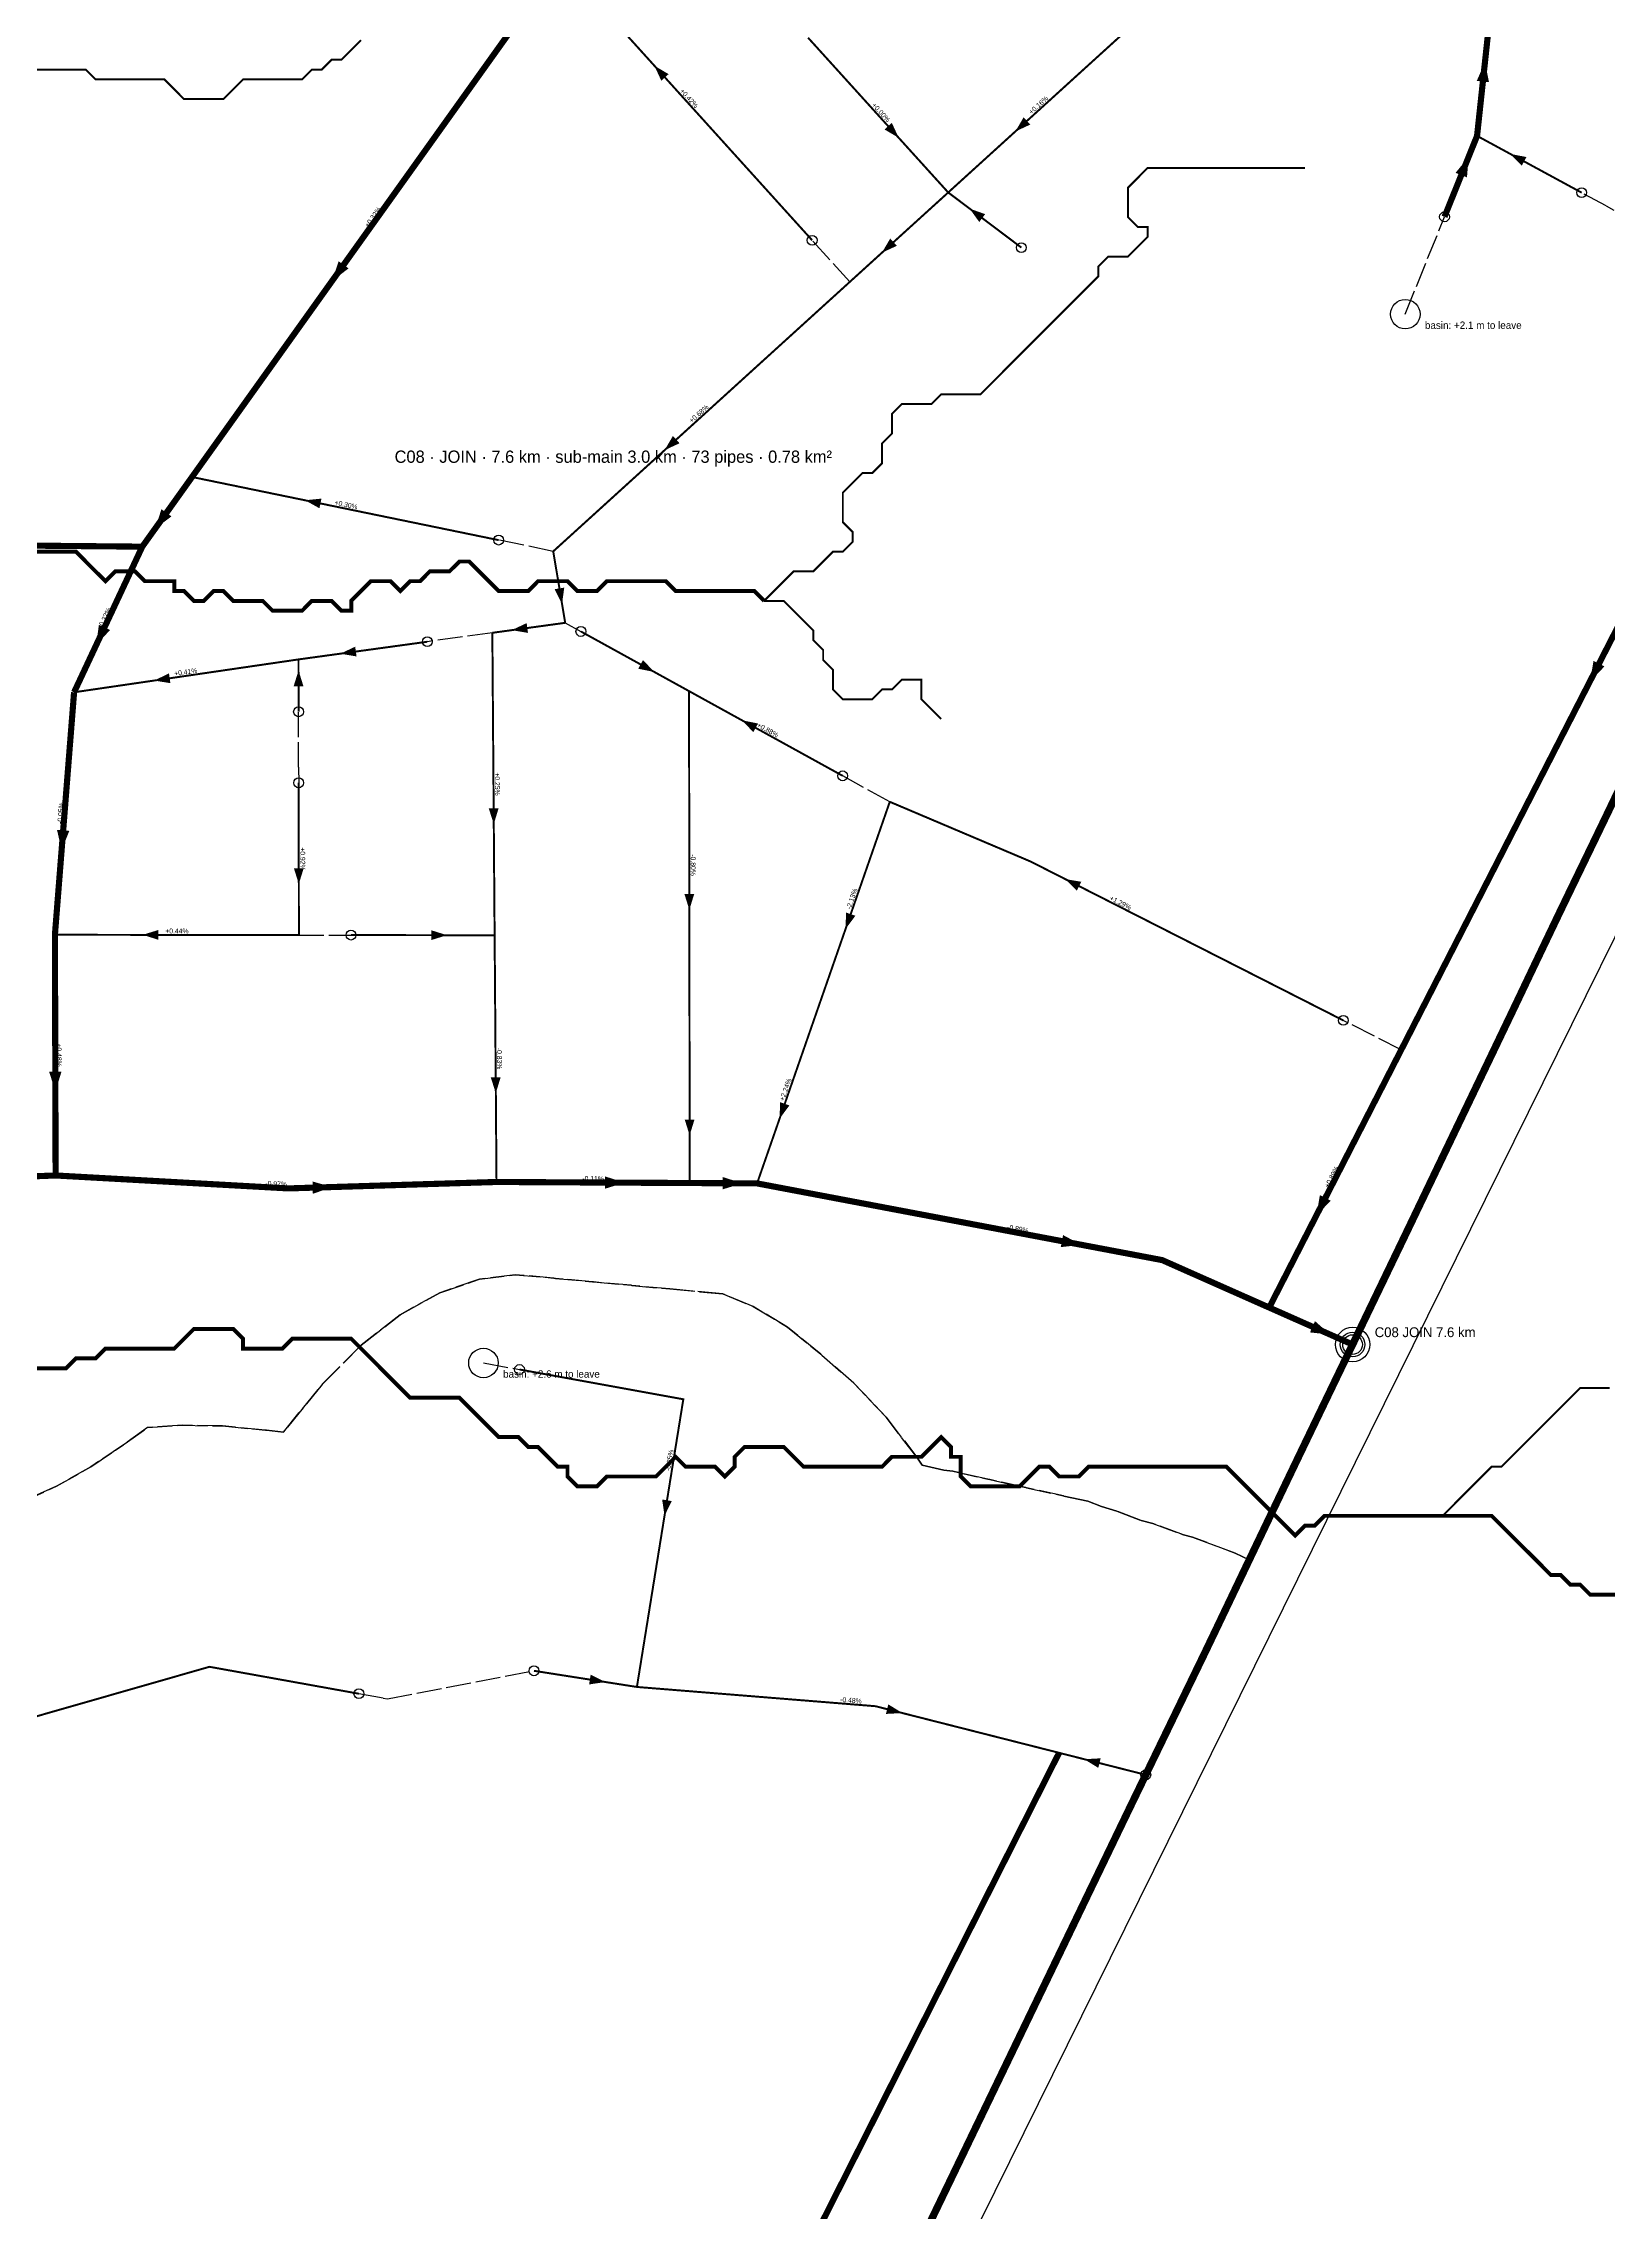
# Model space of a CAD drawing. Header units: metres. Extents: x 442821 to 452274, y 2561971 to 2571293.
# Drawn here: x 446246 to 446883, y 2564852 to 2565735 of the extents above; entities that cross this region are included whole.
import ezdxf
from ezdxf.enums import TextEntityAlignment as Align

# ---------------------------------------------------------------- set-up
doc = ezdxf.new("R2010")
doc.units = ezdxf.units.M
doc.header["$LTSCALE"] = 8
doc.linetypes.add('DASHDOT', pattern=[3.556, 2.54, -0.508, 0, -0.508])
doc.linetypes.add('DASHED', pattern=[1.524, 1.27, -0.254])
for name, color, linetype in [('A_ARROWS', 7, 'Continuous'), ('A_BASINS', 1, 'Continuous'), ('A_BRANCH', 7, 'Continuous'), ('A_BUILT_2006', 252, 'Continuous'), ('A_CATCH_LABEL', 7, 'Continuous'), ('A_CATCHMENTS', 7, 'Continuous'), ('A_ENVELOPE', 3, 'Continuous'), ('A_GRADIENT', 8, 'Continuous'), ('A_HEAD_GAP', 8, 'Continuous'), ('A_HEADS', 8, 'Continuous'), ('A_JOIN_LINK', 6, 'Continuous'), ('A_LATERAL', 7, 'Continuous'), ('A_MAIN_PIPE', 5, 'Continuous'), ('A_OUTLET_LABEL', 7, 'Continuous'), ('A_OUTLETS', 7, 'Continuous'), ('A_STREAMS', 5, 'Continuous'), ('A_SUBMAIN', 7, 'Continuous')]:
    doc.layers.add(name, color=color, linetype=linetype)

msp = doc.modelspace()

# ---------------------------------------------------------------- linework, layer by layer
at = {"layer": 'A_ARROWS', "color": 1}
for points in [[(446494.75, 2565725.45), (446500.53, 2565722.04), (446497.56, 2565719.36)], [(446832.71, 2565726.99), (446834.35, 2565718.77), (446829.38, 2565719.3)], [(446594.18, 2565696.13), (446588.4, 2565699.53), (446591.36, 2565702.21)], [(446641.61, 2565698.71), (446645, 2565704.49), (446647.69, 2565701.53)], [(446826.06, 2565688.4), (446825.38, 2565680.05), (446820.75, 2565681.91)], [(446843, 2565689.6), (446849.58, 2565688.31), (446847.67, 2565684.79)], [(446623.02, 2565667.35), (446629.33, 2565665.09), (446626.93, 2565661.9)], [(446587.32, 2565649.4), (446590.71, 2565655.18), (446593.4, 2565652.22)], [(446363.64, 2565637.97), (446366.25, 2565645.93), (446370.32, 2565643.03)], [(446498.89, 2565569.09), (446502.29, 2565574.88), (446504.98, 2565571.91)], [(446291.56, 2565537.11), (446294.18, 2565545.08), (446298.25, 2565542.17)], [(446352.61, 2565548.72), (446359.28, 2565549.39), (446358.47, 2565545.47)], [(446457.17, 2565506.56), (446454.14, 2565512.54), (446458.08, 2565513.2)], [(446436.7, 2565495.9), (446442.77, 2565498.75), (446443.32, 2565494.78)], [(446267.6, 2565489.79), (446268.73, 2565498.09), (446273.26, 2565495.97)], [(446366.95, 2565486.32), (446373.01, 2565489.17), (446373.56, 2565485.21)], [(446494.75, 2565478.88), (446488.18, 2565480.21), (446490.11, 2565483.72)], [(446875.46, 2565475.14), (446876.88, 2565483.4), (446881.33, 2565481.12)], [(446291.19, 2565475.39), (446297.24, 2565478.3), (446297.82, 2565474.34)], [(446349.95, 2565479.47), (446351.96, 2565473.08), (446347.96, 2565473.07)], [(446530.36, 2565459.25), (446536.93, 2565457.91), (446535, 2565454.41)], [(446429.4, 2565417.01), (446427.35, 2565423.4), (446431.35, 2565423.43)], [(446253.55, 2565406.47), (446251.69, 2565414.64), (446256.68, 2565414.25)], [(446350.07, 2565392.66), (446348.06, 2565399.06), (446352.06, 2565399.06)], [(446661.85, 2565394.67), (446668.47, 2565393.56), (446666.65, 2565389.99)], [(446508.97, 2565382.19), (446506.96, 2565388.59), (446510.96, 2565388.6)], [(446572.52, 2565374.33), (446572.74, 2565381.04), (446576.52, 2565379.72)], [(446286.54, 2565371.97), (446292.94, 2565373.96), (446292.93, 2565369.96)], [(446410.35, 2565371.83), (446403.95, 2565369.84), (446403.96, 2565373.84)], [(446251.01, 2565308.26), (446248.49, 2565316.26), (446253.49, 2565316.27)], [(446430.23, 2565307.6), (446428.18, 2565313.98), (446432.18, 2565314.01)], [(446509.09, 2565290.45), (446507.08, 2565296.85), (446511.08, 2565296.86)], [(446545.69, 2565297.2), (446545.9, 2565303.91), (446549.68, 2565302.59)], [(446363.7, 2565269.39), (446355.78, 2565266.65), (446355.63, 2565271.65)], [(446482.67, 2565271.17), (446474.66, 2565268.72), (446474.69, 2565273.72)], [(446530.56, 2565270.92), (446522.55, 2565268.46), (446522.58, 2565273.46)], [(446764.12, 2565257.86), (446765.54, 2565266.12), (446769.99, 2565263.84)], [(446668.42, 2565245.92), (446660.1, 2565244.95), (446661.03, 2565249.86)], [(446769.84, 2565209.34), (446761.51, 2565210.29), (446763.54, 2565214.86)]]:
    msp.add_solid(points, dxfattribs=at)
at = {"layer": 'A_ARROWS', "color": 2}
for points in [[(446498.87, 2565135.68), (446497.91, 2565142.31), (446501.86, 2565141.68)], [(446474.83, 2565068.08), (446468.19, 2565067.1), (446468.81, 2565071.05)], [(446595.66, 2565055.46), (446588.96, 2565055.1), (446589.95, 2565058.98)], [(446669.65, 2565036.68), (446676.34, 2565037.05), (446675.36, 2565033.17)]]:
    msp.add_solid(points, dxfattribs=at)
at = {"layer": 'A_BASINS', "color": 1}
for centre in [(446800.27, 2565624.42), (446425.18, 2565197.86)]:
    msp.add_circle(centre, 6, dxfattribs=at)
at = {"layer": 'A_BRANCH', "color": 1, "linetype": 'DASHED', "const_width": 0.8}
for points in [[(446558.95, 2565654.46), (446456.43, 2565767.83)], [(446557.27, 2565736.86), (446614.3, 2565673.91)], [(446431.38, 2565532.51), (446306.62, 2565558.18)], [(446464.84, 2565495.36), (446508.85, 2565471.1)], [(446371.27, 2565371.87), (446429.74, 2565371.81)]]:
    msp.add_lwpolyline(points, dxfattribs=at)
at = {"layer": 'A_BRANCH', "color": 1, "const_width": 0.8}
for points in [[(446872.04, 2565673.84), (446829.49, 2565696.93)], [(446402.35, 2565491.18), (446349.94, 2565483.99)], [(446349.97, 2565462.7), (446349.94, 2565483.99)], [(446571.37, 2565436.64), (446508.85, 2565471.1)], [(446775.04, 2565337.18), (446647.86, 2565401.78), (446590.53, 2565426.08)]]:
    msp.add_lwpolyline(points, dxfattribs=at)
at = {"layer": 'A_BRANCH', "color": 2, "const_width": 0.8}
msp.add_lwpolyline([(446374.52, 2565063.32), (446313.71, 2565074.27), (446212.77, 2565045.37), (446007.01, 2565015.96)], dxfattribs=at)
at = {"layer": 'A_BUILT_2006', "color": 252}
msp.add_lwpolyline([(444423.44, 2563343.22), (444431.48, 2563355.29), (444572.94, 2563267.78), (444295.21, 2562786.94), (444363.08, 2562577.11), (444377.7, 2562576.48), (444569.24, 2562603.97), (444800.07, 2562694.29), (445148.67, 2563361.17), (445469.39, 2563197.45), (445714.59, 2563159.34), (445807.53, 2563389.68), (445994.14, 2563715.01), (446180.57, 2564037.67), (446320.8, 2564284.9), (446551.38, 2564695.06), (447061.57, 2565726.9)], dxfattribs=at)
at = {"layer": 'A_CATCHMENTS', "color": 1, "linetype": 'DASHED'}
msp.add_lwpolyline([(446888.33, 2565433.42), (446882.74, 2565421.75), (446877.69, 2565411.28), (446872.35, 2565400.24), (446867.01, 2565389.21), (446864.88, 2565384.78), (446862.83, 2565380.54), (446856.42, 2565367.14), (446851.14, 2565356.08), (446845.55, 2565344.35), (446844.11, 2565341.33), (446840.57, 2565333.94), (446835.27, 2565322.87), (446829.96, 2565311.81), (446826.3, 2565304.19), (446819.36, 2565289.71), (446814.06, 2565278.65), (446808.73, 2565267.53), (446803.46, 2565256.53), (446798.15, 2565245.47), (446795.72, 2565240.42), (446792.83, 2565234.42), (446791.48, 2565231.6), (446788.82, 2565226.09), (446782.2, 2565212.32), (446778.84, 2565205.35), (446776.87, 2565201.27), (446775.89, 2565199.22), (446771.84, 2565190.82), (446770.57, 2565188.18), (446766.23, 2565179.17), (446760.92, 2565168.13), (446755.61, 2565157.08), (446752.64, 2565150.89), (446749.07, 2565143.42), (446745.03, 2565134.98), (446739.74, 2565123.92), (446736.82, 2565117.81), (446731.11, 2565120.55), (446713.66, 2565126.98), (446710.07, 2565127.93), (446697.55, 2565132.51), (446692.81, 2565133.84), (446682.97, 2565137.59), (446676.67, 2565139.45), (446671.15, 2565141.57), (446661.39, 2565143.71), (446661.22, 2565143.76), (446646.2, 2565147.09), (446645.89, 2565147.13), (446631.17, 2565150.43), (446630.39, 2565150.55), (446616.14, 2565153.78), (446612.57, 2565154.3), (446603.68, 2565156.34), (446601.58, 2565159.53), (446588.99, 2565175.75), (446575.96, 2565189.67), (446562.92, 2565200.95), (446562.52, 2565201.36), (446548.94, 2565212.38), (446534.89, 2565220.87), (446522.58, 2565225.92), (446501.03, 2565227.94), (446501.02, 2565227.94), (446485.52, 2565229.36), (446485.31, 2565229.42), (446470, 2565230.78), (446469.59, 2565230.9), (446454.48, 2565232.2), (446453.88, 2565232.38), (446438.16, 2565233.69), (446423.56, 2565231.9), (446407.4, 2565226.42), (446391.34, 2565217.46), (446375.39, 2565205.02), (446359.55, 2565189.09), (446343.86, 2565169.74), (446336.89, 2565170.47), (446336.47, 2565170.47), (446319.03, 2565172.22), (446302.69, 2565172.48), (446288.46, 2565171.54), (446279, 2565164.78), (446278.67, 2565164.58), (446265.4, 2565155.54), (446251.42, 2565147.67), (446237.04, 2565141.19)], dxfattribs=at)
at = {"layer": 'A_CATCHMENTS', "color": 2, "linetype": 'DASHED'}
msp.add_lwpolyline([(446237.04, 2565141.19), (446251.42, 2565147.67), (446265.4, 2565155.54), (446278.67, 2565164.58), (446279, 2565164.78), (446288.46, 2565171.54), (446302.69, 2565172.48), (446319.03, 2565172.22), (446336.47, 2565170.47), (446336.89, 2565170.47), (446343.86, 2565169.74), (446359.55, 2565189.09), (446375.39, 2565205.02), (446391.34, 2565217.46), (446407.4, 2565226.42), (446423.56, 2565231.9), (446438.16, 2565233.69), (446453.88, 2565232.38), (446454.48, 2565232.2), (446469.59, 2565230.9), (446470, 2565230.78), (446485.31, 2565229.42), (446485.52, 2565229.36), (446501.02, 2565227.94), (446501.03, 2565227.94), (446522.58, 2565225.92), (446534.89, 2565220.87), (446548.94, 2565212.38), (446562.52, 2565201.36), (446562.92, 2565200.95), (446575.96, 2565189.67), (446588.99, 2565175.75), (446601.58, 2565159.53), (446603.68, 2565156.34), (446612.57, 2565154.3), (446616.14, 2565153.78), (446630.39, 2565150.55), (446631.17, 2565150.43), (446645.89, 2565147.13), (446646.2, 2565147.09), (446661.22, 2565143.76), (446661.39, 2565143.71), (446671.15, 2565141.57), (446676.67, 2565139.45), (446682.97, 2565137.59), (446692.81, 2565133.84), (446697.55, 2565132.51), (446710.07, 2565127.93), (446713.66, 2565126.98), (446731.11, 2565120.55), (446736.82, 2565117.81), (446734.72, 2565113.41), (446729.17, 2565101.79), (446723.88, 2565090.72), (446718.58, 2565079.66), (446694.68, 2565030.33), (446693.86, 2565028.64), (446691.24, 2565023.24), (446687.54, 2565015.6), (446628.64, 2564893.37), (446563.73, 2564758.68)], dxfattribs=at)
at = {"layer": 'A_ENVELOPE', "color": 3}
msp.add_lwpolyline([(446888.33, 2565433.42), (446882.74, 2565421.75), (446877.69, 2565411.28), (446872.35, 2565400.24), (446867.01, 2565389.21), (446864.88, 2565384.78), (446862.83, 2565380.54), (446856.42, 2565367.14), (446851.14, 2565356.08), (446845.55, 2565344.35), (446844.11, 2565341.33), (446840.57, 2565333.94), (446835.27, 2565322.87), (446829.96, 2565311.81), (446826.3, 2565304.19), (446819.36, 2565289.71), (446814.06, 2565278.65), (446808.73, 2565267.53), (446803.46, 2565256.53), (446798.15, 2565245.47), (446795.72, 2565240.42), (446792.83, 2565234.42), (446791.48, 2565231.6), (446788.82, 2565226.09), (446782.2, 2565212.32), (446778.84, 2565205.35), (446776.87, 2565201.27), (446775.89, 2565199.22), (446771.84, 2565190.82), (446770.57, 2565188.18), (446766.23, 2565179.17), (446760.92, 2565168.13), (446755.61, 2565157.08), (446752.64, 2565150.89), (446749.07, 2565143.42), (446745.03, 2565134.98), (446739.74, 2565123.92), (446734.72, 2565113.41), (446729.17, 2565101.79), (446723.88, 2565090.72), (446718.58, 2565079.66), (446694.68, 2565030.33), (446693.86, 2565028.64), (446691.24, 2565023.24), (446687.54, 2565015.6), (446628.64, 2564893.37), (446563.73, 2564758.68)], dxfattribs=at)
at = {"layer": 'A_HEAD_GAP', "color": 8, "linetype": 'DASHED'}
for points in [[(446882.04, 2565668.41), (446872.04, 2565673.84)], [(446882.04, 2565668.41), (446885.1, 2565666.74)], [(446800.27, 2565624.42), (446816.23, 2565664.01)], [(446574.26, 2565637.54), (446558.95, 2565654.46)], [(446453.59, 2565527.94), (446431.38, 2565532.51)], [(446458.46, 2565498.88), (446464.84, 2565495.36)], [(446428.81, 2565494.81), (446402.35, 2565491.18)], [(446350, 2565440.13), (446349.97, 2565462.7)], [(446350, 2565440.13), (446350.01, 2565433.81)], [(446590.53, 2565426.08), (446571.37, 2565436.64)], [(446350.1, 2565371.9), (446371.27, 2565371.87)], [(446798.62, 2565325.2), (446775.04, 2565337.18)], [(446425.18, 2565197.86), (446439.87, 2565195.19)], [(446384.36, 2565061.55), (446386.12, 2565061.23), (446445.73, 2565072.64)], [(446384.36, 2565061.55), (446374.52, 2565063.32)]]:
    msp.add_lwpolyline(points, dxfattribs=at)
at = {"layer": 'A_HEADS', "color": 1}
for centre in [(446872.04, 2565673.84), (446816.23, 2565664.01), (446558.95, 2565654.46), (446644.08, 2565651.49), (446431.38, 2565532.51), (446402.35, 2565491.18), (446464.84, 2565495.36), (446349.97, 2565462.7), (446571.37, 2565436.64), (446350.01, 2565433.81), (446371.27, 2565371.87), (446775.04, 2565337.18)]:
    msp.add_circle(centre, 2, dxfattribs=at)
at = {"layer": 'A_HEADS', "color": 2}
for centre in [(446439.87, 2565195.19), (446445.73, 2565072.64), (446374.52, 2565063.32), (446694.68, 2565030.33)]:
    msp.add_circle(centre, 2, dxfattribs=at)
at = {"layer": 'A_JOIN_LINK', "color": 6, "const_width": 1.5}
msp.add_lwpolyline([(446778.84, 2565205.35), (446778.84, 2565205.35)], dxfattribs=at)
at = {"layer": 'A_JOIN_LINK', "color": 6}
msp.add_circle((446778.84, 2565205.35), 5, dxfattribs=at)
at = {"layer": 'A_LATERAL', "color": 1, "linetype": 'DASHED', "const_width": 0.8}
for points in [[(446689.97, 2565742.63), (446614.3, 2565673.91)], [(446453.59, 2565527.94), (446458.46, 2565498.88)], [(446458.46, 2565498.88), (446428.81, 2565494.81)], [(446428.81, 2565494.81), (446429.74, 2565371.81)], [(446349.94, 2565483.99), (446258.63, 2565470.63)], [(446350.1, 2565371.9), (446250.83, 2565372)]]:
    msp.add_lwpolyline(points, dxfattribs=at)
at = {"layer": 'A_LATERAL', "color": 1, "const_width": 0.8}
for points in [[(446614.3, 2565673.91), (446574.26, 2565637.54)], [(446574.26, 2565637.54), (446453.59, 2565527.94)], [(446350.01, 2565433.81), (446350.1, 2565371.9)], [(446562.71, 2565346.13), (446536.53, 2565270.88)], [(446509.04, 2565329.59), (446509.12, 2565271.03)]]:
    msp.add_lwpolyline(points, dxfattribs=at)
at = {"layer": 'A_LATERAL', "color": 1, "linetype": 'DASHDOT', "const_width": 0.8}
for points in [[(446644.08, 2565651.49), (446614.3, 2565673.91)], [(446508.85, 2565471.1), (446509.04, 2565329.59)], [(446590.53, 2565426.08), (446562.71, 2565346.13)], [(446429.74, 2565371.81), (446430.51, 2565271.46)]]:
    msp.add_lwpolyline(points, dxfattribs=at)
at = {"layer": 'A_LATERAL', "color": 2, "linetype": 'DASHDOT', "const_width": 0.8}
for points in [[(446439.87, 2565195.19), (446506.52, 2565183.08), (446487.63, 2565066.07)], [(446487.63, 2565066.07), (446584.71, 2565058.24), (446659.43, 2565039.28)]]:
    msp.add_lwpolyline(points, dxfattribs=at)
at = {"layer": 'A_LATERAL', "color": 2, "const_width": 0.8}
for points in [[(446445.73, 2565072.64), (446487.63, 2565066.07)], [(446694.68, 2565030.33), (446659.43, 2565039.28)]]:
    msp.add_lwpolyline(points, dxfattribs=at)
at = {"layer": 'A_MAIN_PIPE', "color": 5, "const_width": 3}
msp.add_lwpolyline([(446888.33, 2565433.42), (446882.74, 2565421.75), (446877.69, 2565411.28), (446872.35, 2565400.24), (446867.01, 2565389.21), (446864.88, 2565384.78), (446862.83, 2565380.54), (446856.42, 2565367.14), (446851.14, 2565356.08), (446845.55, 2565344.35), (446844.11, 2565341.33), (446840.57, 2565333.94), (446835.27, 2565322.87), (446829.96, 2565311.81), (446826.3, 2565304.19), (446819.36, 2565289.71), (446814.06, 2565278.65), (446808.73, 2565267.53), (446803.46, 2565256.53), (446798.15, 2565245.47), (446795.72, 2565240.42), (446792.83, 2565234.42), (446791.48, 2565231.6), (446788.82, 2565226.09), (446782.2, 2565212.32), (446776.87, 2565201.27), (446775.89, 2565199.22), (446771.84, 2565190.82), (446770.57, 2565188.18), (446766.23, 2565179.17), (446760.92, 2565168.13), (446755.61, 2565157.08), (446752.64, 2565150.89), (446749.07, 2565143.42), (446745.03, 2565134.98), (446739.74, 2565123.92), (446734.72, 2565113.41), (446729.17, 2565101.79), (446723.88, 2565090.72), (446718.58, 2565079.66), (446693.86, 2565028.64), (446691.24, 2565023.24), (446687.54, 2565015.6), (446544.67, 2564719.12)], dxfattribs=at)
at = {"layer": 'A_OUTLETS', "color": 5}
for radius in [7, 4]:
    msp.add_circle((446778.84, 2565205.35), radius, dxfattribs=at)
at = {"layer": 'A_STREAMS', "color": 5}
for points, const_width in [([(446375.39, 2565735.88), (446371.39, 2565731.88), (446367.39, 2565727.88), (446363.39, 2565727.88), (446359.39, 2565723.88), (446355.39, 2565723.88), (446351.39, 2565719.88), (446347.39, 2565719.88), (446343.39, 2565719.88), (446339.38, 2565719.88), (446335.38, 2565719.88), (446331.38, 2565719.88), (446327.38, 2565719.88), (446323.38, 2565715.88), (446319.38, 2565711.87), (446315.38, 2565711.87), (446311.38, 2565711.87), (446307.38, 2565711.87), (446303.38, 2565711.87), (446299.38, 2565715.88), (446295.38, 2565719.88), (446291.38, 2565719.88), (446287.38, 2565719.88), (446283.38, 2565719.88), (446279.38, 2565719.88), (446275.38, 2565719.88), (446271.38, 2565719.88), (446267.37, 2565719.88), (446263.37, 2565723.88), (446259.37, 2565723.88), (446255.37, 2565723.88), (446251.37, 2565723.88), (446247.37, 2565723.88), (446243.37, 2565723.88)], 0.8), ([(446759.44, 2565683.86), (446755.44, 2565683.86), (446751.44, 2565683.86), (446747.44, 2565683.86), (446743.44, 2565683.86), (446739.44, 2565683.86), (446735.44, 2565683.86), (446731.44, 2565683.86), (446727.44, 2565683.86), (446723.44, 2565683.86), (446719.44, 2565683.86), (446715.44, 2565683.86), (446711.44, 2565683.86), (446707.44, 2565683.86), (446703.43, 2565683.86), (446699.43, 2565683.86), (446695.43, 2565683.86), (446691.43, 2565679.86), (446687.43, 2565675.86), (446687.43, 2565671.86), (446687.43, 2565667.86), (446687.43, 2565663.86), (446691.43, 2565659.86), (446695.43, 2565659.86), (446695.43, 2565655.85), (446691.43, 2565651.85), (446687.43, 2565647.85), (446683.43, 2565647.85), (446679.43, 2565647.85), (446675.43, 2565643.85), (446675.43, 2565639.85), (446671.43, 2565635.85), (446667.43, 2565631.85), (446663.43, 2565627.84), (446659.43, 2565623.84), (446655.43, 2565619.84), (446651.43, 2565615.84), (446647.43, 2565611.84), (446643.43, 2565607.84), (446639.43, 2565603.84), (446635.43, 2565599.84), (446631.42, 2565595.83), (446627.42, 2565591.83), (446623.42, 2565591.83), (446619.42, 2565591.83), (446615.42, 2565591.83), (446611.42, 2565591.83), (446607.42, 2565587.83), (446603.42, 2565587.83), (446599.42, 2565587.83), (446595.42, 2565587.83), (446591.42, 2565583.83), (446591.42, 2565579.83), (446591.42, 2565575.83), (446587.42, 2565571.83), (446587.42, 2565567.82), (446587.42, 2565563.82), (446583.42, 2565559.82), (446579.42, 2565559.82), (446575.42, 2565555.82), (446571.42, 2565551.82), (446571.42, 2565547.82), (446571.42, 2565543.82), (446571.42, 2565539.81), (446575.42, 2565535.81), (446575.42, 2565531.81), (446571.42, 2565527.81), (446567.42, 2565527.81), (446563.42, 2565523.81), (446559.41, 2565519.81), (446555.41, 2565519.81), (446551.41, 2565519.81), (446547.41, 2565515.81), (446543.41, 2565511.8), (446539.41, 2565507.8)], 0.8), ([(446539.41, 2565507.8), (446535.41, 2565511.8), (446531.41, 2565511.8), (446527.41, 2565511.8), (446523.41, 2565511.8), (446519.41, 2565511.8), (446515.41, 2565511.8), (446511.41, 2565511.8), (446507.41, 2565511.8), (446503.41, 2565511.8), (446499.41, 2565515.81), (446495.41, 2565515.81), (446491.41, 2565515.81), (446487.4, 2565515.81), (446483.4, 2565515.81), (446479.4, 2565515.81), (446475.4, 2565515.81), (446471.4, 2565511.8), (446467.4, 2565511.8), (446463.4, 2565511.8), (446459.4, 2565515.81), (446455.4, 2565515.81), (446451.4, 2565515.81), (446447.4, 2565515.81), (446443.4, 2565511.8), (446439.4, 2565511.8), (446435.4, 2565511.8), (446431.4, 2565511.8), (446427.4, 2565515.81), (446423.4, 2565519.81), (446419.4, 2565523.81), (446415.4, 2565523.81), (446411.39, 2565519.81), (446407.39, 2565519.81), (446403.39, 2565519.81), (446399.39, 2565515.81), (446395.39, 2565515.81), (446391.39, 2565511.8), (446387.39, 2565515.81), (446383.39, 2565515.81), (446379.39, 2565515.81), (446375.39, 2565511.8), (446371.39, 2565507.8), (446371.39, 2565503.8), (446367.39, 2565503.8), (446363.39, 2565507.8), (446359.39, 2565507.8), (446355.39, 2565507.8), (446351.39, 2565503.8), (446347.39, 2565503.8), (446343.39, 2565503.8), (446339.38, 2565503.8), (446335.38, 2565507.8), (446331.38, 2565507.8), (446327.38, 2565507.8), (446323.38, 2565507.8), (446319.38, 2565511.8), (446315.38, 2565511.8), (446311.38, 2565507.8), (446307.38, 2565507.8), (446303.38, 2565511.8), (446299.38, 2565511.8), (446299.38, 2565515.81), (446295.38, 2565515.81), (446291.38, 2565515.81), (446287.38, 2565515.81), (446283.38, 2565519.81), (446279.38, 2565519.81), (446275.38, 2565519.81), (446271.38, 2565515.81), (446267.37, 2565519.81), (446263.37, 2565523.81), (446259.37, 2565527.81), (446255.37, 2565527.81), (446251.37, 2565527.81), (446247.37, 2565527.81), (446243.37, 2565527.81)], 1.6), ([(446611.42, 2565459.79), (446607.42, 2565463.79), (446603.42, 2565467.79), (446603.42, 2565471.79), (446603.42, 2565475.79), (446599.42, 2565475.79), (446595.42, 2565475.79), (446591.42, 2565471.79), (446587.42, 2565471.79), (446583.42, 2565467.79), (446579.42, 2565467.79), (446575.42, 2565467.79), (446571.42, 2565467.79), (446567.42, 2565471.79), (446567.42, 2565475.79), (446567.42, 2565479.79), (446563.42, 2565483.79), (446563.42, 2565487.8), (446559.41, 2565491.8), (446559.41, 2565495.8), (446555.41, 2565499.8), (446551.41, 2565503.8), (446547.41, 2565507.8), (446543.41, 2565507.8), (446539.41, 2565507.8)], 0.8), ([(446815.45, 2565135.67), (446811.45, 2565135.67), (446807.45, 2565135.67), (446803.45, 2565135.67), (446799.45, 2565135.67), (446795.45, 2565135.67), (446791.45, 2565135.67), (446787.45, 2565135.67), (446783.45, 2565135.67), (446779.45, 2565135.67), (446775.44, 2565135.67), (446771.44, 2565135.67), (446767.44, 2565135.67), (446763.44, 2565131.67), (446759.44, 2565131.67), (446755.44, 2565127.67), (446751.44, 2565131.67), (446747.44, 2565135.67), (446743.44, 2565139.67), (446739.44, 2565143.68), (446735.44, 2565147.68), (446731.44, 2565151.68), (446727.44, 2565155.68), (446723.44, 2565155.68), (446719.44, 2565155.68), (446715.44, 2565155.68), (446711.44, 2565155.68), (446707.44, 2565155.68), (446703.43, 2565155.68), (446699.43, 2565155.68), (446695.43, 2565155.68), (446691.43, 2565155.68), (446687.43, 2565155.68), (446683.43, 2565155.68), (446679.43, 2565155.68), (446675.43, 2565155.68), (446671.43, 2565155.68), (446667.43, 2565151.68), (446663.43, 2565151.68), (446659.43, 2565151.68), (446655.43, 2565155.68), (446651.43, 2565155.68), (446647.43, 2565151.68), (446643.43, 2565147.68), (446639.43, 2565147.68), (446635.43, 2565147.68), (446631.42, 2565147.68), (446627.42, 2565147.68), (446623.42, 2565147.68), (446619.42, 2565151.68), (446619.42, 2565155.68), (446619.42, 2565159.68), (446615.42, 2565159.68), (446615.42, 2565163.68), (446611.42, 2565167.68), (446607.42, 2565163.68), (446603.42, 2565159.68), (446599.42, 2565159.68), (446595.42, 2565159.68), (446591.42, 2565159.68), (446587.42, 2565155.68), (446583.42, 2565155.68), (446579.42, 2565155.68), (446575.42, 2565155.68), (446571.42, 2565155.68), (446567.42, 2565155.68), (446563.42, 2565155.68), (446559.41, 2565155.68), (446555.41, 2565155.68), (446551.41, 2565159.68), (446547.41, 2565163.68), (446543.41, 2565163.68), (446539.41, 2565163.68), (446535.41, 2565163.68), (446531.41, 2565163.68), (446527.41, 2565159.68), (446527.41, 2565155.68), (446523.41, 2565151.68), (446519.41, 2565155.68), (446515.41, 2565155.68), (446511.41, 2565155.68), (446507.41, 2565155.68), (446503.41, 2565159.68), (446499.41, 2565155.68), (446495.41, 2565151.68), (446491.41, 2565151.68), (446487.4, 2565151.68), (446483.4, 2565151.68), (446479.4, 2565151.68), (446475.4, 2565151.68), (446471.4, 2565147.68), (446467.4, 2565147.68), (446463.4, 2565147.68), (446459.4, 2565151.68), (446459.4, 2565155.68), (446455.4, 2565155.68), (446451.4, 2565159.68), (446447.4, 2565163.68), (446443.4, 2565163.68), (446439.4, 2565167.68), (446435.4, 2565167.68), (446431.4, 2565167.68), (446427.4, 2565171.69), (446423.4, 2565175.69), (446419.4, 2565179.69), (446415.4, 2565183.69), (446411.39, 2565183.69), (446407.39, 2565183.69), (446403.39, 2565183.69), (446399.39, 2565183.69), (446395.39, 2565183.69), (446391.39, 2565187.69), (446387.39, 2565191.69), (446383.39, 2565195.69), (446379.39, 2565199.7), (446375.39, 2565203.7), (446371.39, 2565207.7), (446367.39, 2565207.7), (446363.39, 2565207.7), (446359.39, 2565207.7), (446355.39, 2565207.7), (446351.39, 2565207.7), (446347.39, 2565207.7), (446343.39, 2565203.7), (446339.38, 2565203.7), (446335.38, 2565203.7), (446331.38, 2565203.7), (446327.38, 2565203.7), (446327.38, 2565207.7), (446323.38, 2565211.7), (446319.38, 2565211.7), (446315.38, 2565211.7), (446311.38, 2565211.7), (446307.38, 2565211.7), (446303.38, 2565207.7), (446299.38, 2565203.7), (446295.38, 2565203.7), (446291.38, 2565203.7), (446287.38, 2565203.7), (446283.38, 2565203.7), (446279.38, 2565203.7), (446275.38, 2565203.7), (446271.38, 2565203.7), (446267.37, 2565199.7), (446263.37, 2565199.7), (446259.37, 2565199.7), (446255.37, 2565195.69), (446251.37, 2565195.69), (446247.37, 2565195.69), (446243.37, 2565195.69)], 1.6), ([(446883.46, 2565187.69), (446879.46, 2565187.69), (446875.46, 2565187.69), (446871.46, 2565187.69), (446867.46, 2565183.69), (446863.46, 2565179.69), (446859.46, 2565175.69), (446855.46, 2565171.69), (446851.46, 2565167.68), (446847.45, 2565163.68), (446843.45, 2565159.68), (446839.45, 2565155.68), (446835.45, 2565155.68), (446831.45, 2565151.68), (446827.45, 2565147.68), (446823.45, 2565143.68), (446819.45, 2565139.67), (446815.45, 2565135.67)], 0.8), ([(446887.46, 2565103.66), (446883.46, 2565103.66), (446879.46, 2565103.66), (446875.46, 2565103.66), (446871.46, 2565107.66), (446867.46, 2565107.66), (446863.46, 2565111.66), (446859.46, 2565111.66), (446855.46, 2565115.67), (446851.46, 2565119.67), (446847.45, 2565123.67), (446843.45, 2565127.67), (446839.45, 2565131.67), (446835.45, 2565135.67), (446831.45, 2565135.67), (446827.45, 2565135.67), (446823.45, 2565135.67), (446819.45, 2565135.67), (446815.45, 2565135.67)], 1.6)]:
    msp.add_lwpolyline(points, dxfattribs=dict(at, const_width=const_width))
at = {"layer": 'A_SUBMAIN', "color": 1, "linetype": 'DASHED', "const_width": 2.5}
for points in [[(446456.43, 2565767.83), (446306.62, 2565558.18)], [(446829.49, 2565696.93), (446833.97, 2565738.74)], [(446816.23, 2565664.01), (446829.49, 2565696.93)], [(446258.63, 2565470.63), (446250.83, 2565372)], [(446250.83, 2565372), (446251.11, 2565274.1)], [(446430.51, 2565271.46), (446509.12, 2565271.03)], [(446744.91, 2565220.38), (446778.84, 2565205.35)]]:
    msp.add_lwpolyline(points, dxfattribs=at)
at = {"layer": 'A_SUBMAIN', "color": 1, "linetype": 'DASHDOT', "const_width": 2.5}
for points in [[(446996.41, 2565711.18), (446798.62, 2565325.2)], [(446094.7, 2565551.85), (446129.89, 2565531.32), (446286.37, 2565529.85)], [(446286.37, 2565529.85), (446258.63, 2565470.63)], [(446002.05, 2565207.59), (446107.69, 2565217.83), (446203.67, 2565217.33), (446206.82, 2565272.4), (446251.11, 2565274.1)], [(446251.11, 2565274.1), (446345.84, 2565268.84), (446430.51, 2565271.46)], [(446509.12, 2565271.03), (446536.53, 2565270.88)], [(446536.53, 2565270.88), (446701.37, 2565239.68), (446744.91, 2565220.38)]]:
    msp.add_lwpolyline(points, dxfattribs=at)
at = {"layer": 'A_SUBMAIN', "color": 1, "const_width": 2.5}
for points in [[(446306.62, 2565558.18), (446286.37, 2565529.85)], [(446798.62, 2565325.2), (446744.91, 2565220.38)]]:
    msp.add_lwpolyline(points, dxfattribs=at)
at = {"layer": 'A_SUBMAIN', "color": 2, "const_width": 2.5}
msp.add_lwpolyline([(446659.43, 2565039.28), (446430.86, 2564586.92)], dxfattribs=at)

# ---------------------------------------------------------------- texts
at = {"layer": 'A_BASINS', "color": 1}
for s, p in [('basin: +2.1 m to leave', (446808.27, 2565618.42)), ('basin: +2.6 m to leave', (446433.18, 2565191.86))]:
    msp.add_text(s, height=3, dxfattribs=at).set_placement(p)
at = {"layer": 'A_CATCH_LABEL', "color": 1}
msp.add_text('C08 · JOIN · 7.6 km · sub-main 3.0 km · 73 pipes · 0.78 km²', height=5, dxfattribs=at).set_placement((446478.03, 2565566.45), align=Align.MIDDLE_CENTER)
at = {"layer": 'A_GRADIENT', "color": 1}
for s, rotation, p in [('+0.42%', 312.12531, (446507.69, 2565711.14)), ('+0.16%', 42.24592, (446652.14, 2565708.27)), ('+0.00%', -47.82487, (446585.79, 2565705.39)), ('+0.32%', 54.45115, (446381.52, 2565663)), ('+0.68%', 42.24592, (446513.92, 2565582.74)), ('+0.30%', 348.37484, (446369, 2565545.35)), ('-0.32%', 64.89308, (446272.5, 2565500.24)), ('+0.41%', 8.32341, (446304.28, 2565477.31)), ('+0.88%', 331.1364, (446540.11, 2565453.87)), ('+0.25%', -89.56359, (446429.27, 2565433.31)), ('-0.05%', 85.4794, (446254.73, 2565421.32)), ('+0.92%', -89.92087, (446350.06, 2565402.85)), ('-0.80%', -89.92471, (446508.95, 2565400.34)), ('-2.13%', 70.8148, (446576.62, 2565386.11)), ('+1.29%', 333.07297, (446683.69, 2565383.58)), ('+0.44%', 359.93834, (446300.46, 2565371.95)), ('+0.48%', -89.83649, (446250.97, 2565323.05)), ('-0.83%', -89.56359, (446430.12, 2565321.63)), ('+2.24%', 70.8148, (446549.62, 2565308.51)), ('-0.97%', -3.17758, (446340.76, 2565269.12)), ('-0.11%', -0.31007, (446469.81, 2565271.24)), ('+0.89%', 62.86852, (446771.77, 2565272.79)), ('-0.89%', -10.71733, (446642.35, 2565250.86))]:
    msp.add_text(s, height=2, rotation=rotation, dxfattribs=at).set_placement(p, align=Align.BOTTOM_CENTER)
at = {"layer": 'A_GRADIENT', "color": 2}
for s, rotation, p in [('-0.85%', 80.83318, (446502.47, 2565158.01)), ('-0.48%', -4.60972, (446574.59, 2565059.06))]:
    msp.add_text(s, height=2, rotation=rotation, dxfattribs=at).set_placement(p, align=Align.BOTTOM_CENTER)
at = {"layer": 'A_OUTLET_LABEL', "color": 5}
msp.add_text('C08 JOIN 7.6 km', height=4, dxfattribs=at).set_placement((446787.84, 2565208.35))

doc.saveas('drawing.dxf')
